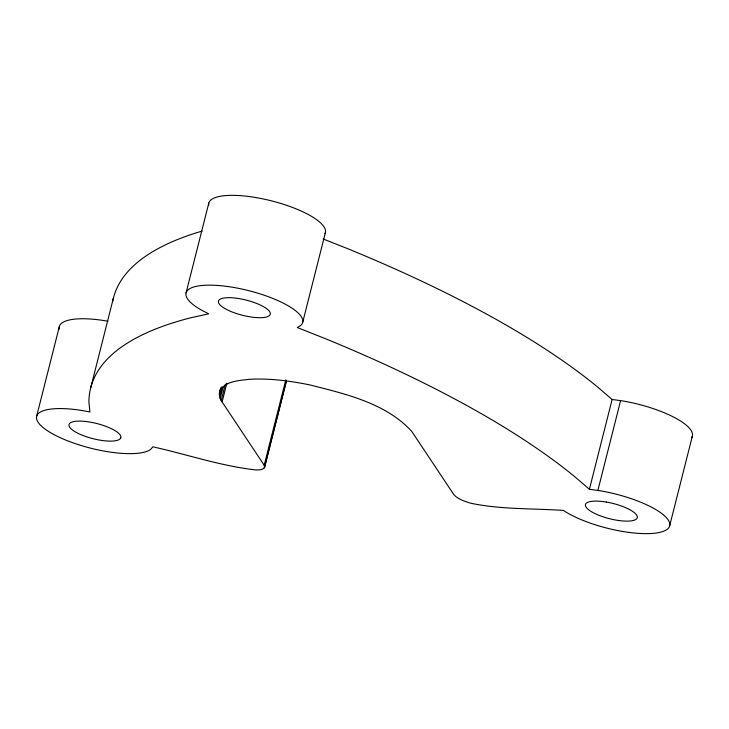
<?xml version="1.0" encoding="UTF-8"?>
<svg xmlns="http://www.w3.org/2000/svg" width="729" height="729" viewBox="0 0 729 729"><rect width="100%" height="100%" fill="white"/><g stroke="black" fill="none" stroke-linecap="round" stroke-linejoin="round"><path stroke-width="1.09" d="M219.447 392.567C223.694 380.893 239.103 380.611 249.5 379.29C269.794 378.16 290.106 380.912 309.953 384.93C345.701 394.043 385.851 403.11 411.694 431.322L453.839 494.636C458.195 499.365 464.601 501.306 470.551 503.183C500.96 509.626 532.553 508.313 563.444 510.428L564.346 511.038A60.142 17.587 14.2 0 0 638.868 533.4A60.142 17.587 14.2 0 0 666.415 517.69A60.142 17.587 14.2 0 0 599.94 490.735L589.396 489.287L574.926 476.857A668.466 195.436 14.2 0 0 326.173 338.985L297.295 327.54L300.804 325.407A60.142 17.587 14.2 0 0 230.546 286.934A60.142 17.587 14.2 0 0 201.24 309.98L208.722 313.825L190.196 317.917A668.466 195.436 14.2 0 0 88.892 401.57L89.904 411.94L79.908 410.172A60.142 17.587 14.2 0 0 52.625 433.864A60.142 17.587 14.2 0 0 150.666 449.392L152.853 446.822C187.262 454.468 221.206 466.15 256.326 469.995C259.114 469.768 263.169 470.123 264.654 467.198L264.199 465.257L222.108 401.952C219.402 398.344 218.509 393.514 220.276 389.277M36.532 416.687L59.259 326.874M90.688 387.883L113.405 298.07M186.068 292.912L208.795 203.099M219.301 394.425L220.969 387.855M220.887 389.131L221.434 386.935M219.547 396.376L221.762 387.618M220.176 398.408L223.22 386.361M221.179 400.513L225.343 384.083M222.108 401.952L226.819 383.336M264.199 465.257L285.814 379.827M264.235 468.018L286.406 380.401M264.654 467.198L286.543 380.675M302.663 322.482L325.389 232.669M589.396 489.287L612.123 399.483L597.652 387.053A668.466 195.436 14.2 0 0 348.899 249.172L323.12 238.957M597.88 490.417L620.607 400.604M669.741 525.536L692.468 435.723M612.123 399.483L622.657 400.932A60.142 17.587 14.2 0 1 691.602 437.783M108.029 321.252L102.634 320.359A60.142 17.587 14.2 0 0 59.322 329.162M208.694 205.35A60.142 17.587 14.2 0 1 269.675 200.411A60.142 17.587 14.2 0 1 324.997 233.708M112.713 301.159A668.466 195.436 14.2 0 1 202.079 231.084M120.713 437.992L119.684 439.232A26.727 7.809 14.2 0 1 76.126 432.333A26.727 7.809 14.2 0 1 88.245 421.809L93.075 422.665A26.727 7.809 14.2 0 1 101.167 424.743L102.743 425.244A26.727 7.809 14.2 0 1 120.021 434.821L120.394 435.404A26.727 7.809 14.2 0 1 120.713 437.992M269.438 315.566L267.725 316.586A26.727 7.809 14.2 0 1 263.078 317.58L261.902 317.662A26.727 7.809 14.2 0 1 237.581 313.889L236.023 313.388A26.727 7.809 14.2 0 1 228.833 310.563L225.206 308.713A26.727 7.809 14.2 0 1 238.228 298.471A26.727 7.809 14.2 0 1 269.438 315.566M606.282 502.053L604.696 501.807A26.727 7.809 14.2 0 0 585.888 506.819L586.253 507.393A26.727 7.809 14.2 0 0 617.499 520.333A26.727 7.809 14.2 0 0 636.727 515.212A26.727 7.809 14.2 0 0 606.282 502.053"/></g></svg>
